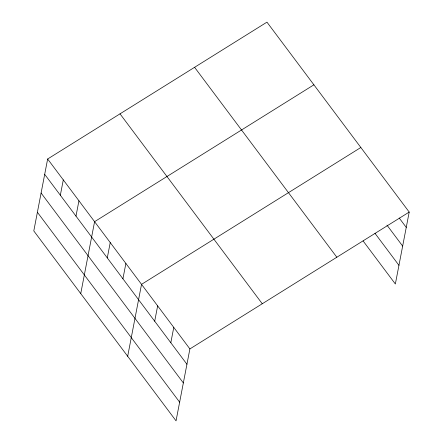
<?xml version="1.0" encoding="UTF-8"?>
<svg xmlns="http://www.w3.org/2000/svg" width="443" height="443" viewBox="0 0 443 443"><rect width="100%" height="100%" fill="white"/><g stroke="black" fill="none" stroke-linecap="round" stroke-linejoin="round"><path stroke-width="0.66" d="M47.645 159.004L33.795 230.93L176.043 420.85L189.892 348.923L409.205 212.07L266.957 22.15L47.645 159.004L189.892 348.923M60.337 195.236L63.294 179.897M75.986 216.129L78.937 200.79M80.737 293.604L94.586 221.677L313.899 84.823M107.278 257.909L110.235 242.57M122.927 278.802L125.878 263.458M127.678 356.277L141.527 284.351L360.84 147.497M154.696 321.214L157.647 305.875M170.815 342.738L173.772 327.399M409.205 212.07L395.355 283.996L363.11 240.948M399.226 218.022L406.253 227.409M386.949 225.11L402.654 246.081M374.977 233.311L398.949 265.318M194.588 67.314L336.83 257.228M120.02 113.845L262.267 303.76M44.693 174.343L186.94 364.262M41.094 193.021L183.341 382.935M37.389 212.258L179.636 402.178"/></g></svg>
